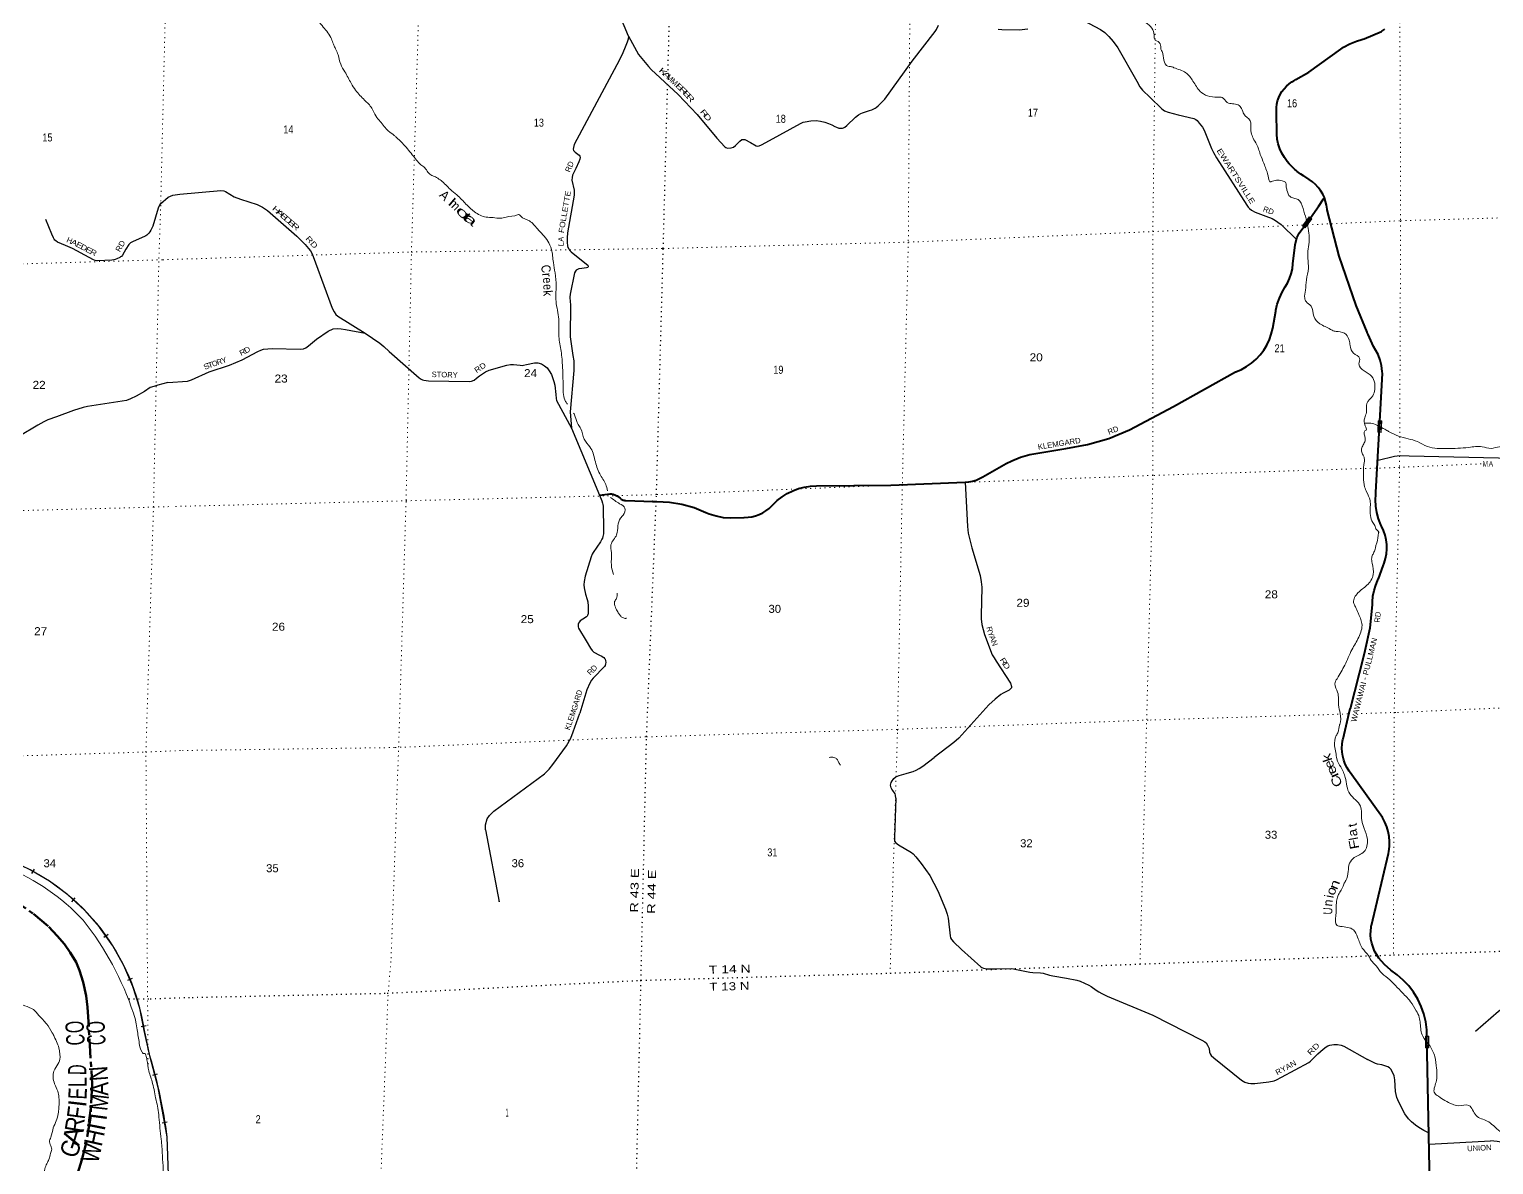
# Model space of a CAD drawing. Header units: feet. Extents: x 751810 to 1010326, y -353855 to -161247.
# Drawn here: x 909950 to 941982, y -297962 to -273133 of the extents above; entities that cross this region are included whole.
import ezdxf
from ezdxf.enums import TextEntityAlignment as Align

# ---------------------------------------------------------------- set-up
doc = ezdxf.new("R2010")
doc.units = ezdxf.units.FT
doc.header["$LTSCALE"] = 70
doc.linetypes.add('DOTTED', pattern=[1.5, 0.3, -1.2])
doc.linetypes.add('LONG_DASH_SHORT_DASH', pattern=[9.9, 6, -1.2, 1.5, -1.2])
for name, color, linetype, lineweight in [('11', 7, 'LONG_DASH_SHORT_DASH', 60), ('26', 7, 'Continuous', 40), ('29', 7, 'Continuous', 25), ('34', 7, 'Continuous', 25), ('39', 7, 'Continuous', 13), ('6', 7, 'DOTTED', 25), ('61', 7, 'Continuous', 13), ('7', 7, 'DOTTED', 13)]:
    doc.layers.add(name, color=color, linetype=linetype, lineweight=lineweight)
for name, color, linetype in [('12', 7, 'Continuous'), ('27', 7, 'Continuous'), ('30', 7, 'Continuous'), ('41', 7, 'Continuous')]:
    doc.layers.add(name, color=color, linetype=linetype)

msp = doc.modelspace()

# ---------------------------------------------------------------- linework, layer by layer
at = {"layer": '11'}
msp.add_lwpolyline([(909529.52, -292122.51), (910045.46, -292477.07), (910379.14, -292759.48), (910563.18, -292960.02), (910716.97, -293139.13), (910843.02, -293318.24), (910976.14, -293536.62), (911047.23, -293713.03), (911130.43, -293972.86), (911195.98, -294271.78), (911225.71, -294520.28), (911325.35, -296200.18), (911286.73, -296938.21), (911201.02, -297460.39), (911097.7, -297857.02), (910923.69, -298439.16), (910863.18, -298804.95), (910821.04, -299190.8), (910616.38, -300511.39), (910588.39, -300746.11), (910563.18, -301086.67), (910570.74, -301412.09), (910598.55, -301718.46), (910678.19, -302521.28)], dxfattribs=at)
at = {"layer": '26'}
for points in [[(938278.85, -276816.65), (938277.95, -276814.03), (938241.2, -276735.07), (938196.4, -276660.39), (938144.04, -276590.8), (938084.7, -276527.06), (938019.01, -276469.88), (937947.71, -276419.88), (937943.64, -276417.97), (937830.86, -276338.35), (937823.66, -276335), (937765.6, -276303.75), (937711.12, -276266.6), (937683.75, -276243.4), (937660.34, -276223.56), (937633.75, -276197.59), (937505.93, -276073), (937466.9, -276027.5), (937402.61, -275938.95), (937347.92, -275844.16), (937303.44, -275744.18), (937269.66, -275640.09), (937246.94, -275533.04), (937235.54, -275424.21), (937229.3, -274947.77), (937227.95, -274922.31), (937229.24, -274846.51), (937238.44, -274771.26), (937255.46, -274697.38), (937280.11, -274625.68), (937312.12, -274556.96), (937351.13, -274491.96), (937396.73, -274431.39), (937448.41, -274375.92), (937505.6, -274326.16), (937567.68, -274282.64), (937606.91, -274260.87), (937631.91, -274243.9), (937656.91, -274232.6), (937939.45, -274069.28), (938635.51, -273564.07), (938698.66, -273523.43), (938834.96, -273450), (938978.18, -273391.23), (939099.74, -273355.66), (939119.08, -273350), (939149.74, -273338.09), (939525.22, -273180.2), (939534.74, -273174.86), (939603.34, -273130.85)], [(937973.54, -277252.21), (938114.35, -277059.67), (938130.66, -277034.67), (938149.4, -277009.67), (938261.3, -276842.81), (938278.85, -276816.65)], [(939491.81, -281699.19), (939548.79, -280659.05), (939545.42, -280613.9), (939527.03, -280488.62), (939495.65, -280365.95), (939451.61, -280247.23), (939351.52, -280066.2), (939236.86, -279807.42), (939217.05, -279762.7), (939215.67, -279757.42), (938974.97, -279173.26), (938602.86, -278092.66), (938337.27, -277083.78), (938336.32, -277067.71), (938325.77, -276981.26), (938306.24, -276896.39), (938278.85, -276816.65)], [(922419.52, -283320.14), (922653.41, -283290.63), (922685.79, -283294.05), (922721, -283301.37), (922755.25, -283312.34), (922788.17, -283326.82), (922819.39, -283344.67), (922848.58, -283365.68), (922875.41, -283389.63), (922879.96, -283393.68), (922894.13, -283404.61), (922909.36, -283414), (922925.49, -283421.75), (922942.34, -283427.76), (922959.73, -283431.99), (922977.46, -283434.37), (922995.35, -283434.89), (923589.9, -283460.2), (923583.76, -283456.34), (923673.37, -283455.6), (923950.26, -283472.53), (924223.87, -283518.32), (924491.2, -283592.45), (924745.59, -283698.69), (924820.24, -283728.22), (924972.75, -283775.06), (925129.33, -283805.71), (925288.25, -283819.82), (925581.16, -283807.03), (925587.78, -283807.19), (925671.97, -283804.53), (925755.43, -283793.08), (925837.23, -283772.96), (925916.48, -283744.41), (925992.31, -283707.73), (926063.89, -283663.33), (926130.44, -283611.69), (926263.98, -283481.65), (926311.03, -283437.85), (926415.66, -283354.6), (926528.43, -283282.74), (926648.08, -283223.07), (926773.32, -283176.23), (926902.76, -283142.73), (927035, -283122.96), (927168.58, -283117.11), (928794.88, -283102.98), (930417.78, -283039.8), (930422.78, -283039.61), (930504.31, -283032.06), (930584.6, -283016.03), (930662.77, -282991.69), (930737.97, -282959.32), (930809.38, -282919.26), (931319.34, -282630.97), (931439.08, -282568.76), (931633.95, -282487.91), (931836.21, -282427.87), (932621.42, -282300.71), (933094.29, -282215.05), (933563.63, -282078.54), (934016.14, -281893.72), (934975.25, -281379), (936330.82, -280625.1), (936341.99, -280621.15), (936462.36, -280570.68), (936576.79, -280507.91), (936684.03, -280433.53), (936782.91, -280348.34), (936872.34, -280253.28), (936951.35, -280149.4), (937019.06, -280037.82), (937074.74, -279919.78), (937117.78, -279796.57), (937147.7, -279669.53), (937214.62, -279297.83), (937217.95, -279277.4), (937248.53, -279141.65), (937293.13, -279009.84), (937351.27, -278883.41), (937422.3, -278763.75), (937470, -278682.5), (937516.64, -278581.9), (937552.5, -278476.98), (937577.21, -278368.88), (937590.47, -278258.8), (937636.13, -277843.4), (937674.75, -277693.14), (937728.19, -277587.71), (937973.54, -277252.21)], [(940522.2, -295155.35), (940521.41, -295113.53), (940516.76, -295011.59), (940494.26, -294837.16), (940453.65, -294666.04), (940395.37, -294500.11), (940320.07, -294341.17), (940228.57, -294190.98), (940121.87, -294051.17), (940001.14, -293923.28), (939867.7, -293808.72), (939732.8, -293708.5), (939594.29, -293582.47), (939469.71, -293442.65), (939422.4, -293373.97), (939377.69, -293292.84), (939341.71, -293207.49), (939314.84, -293118.84), (939297.39, -293027.86), (939289.54, -292935.56), (939291.39, -292842.95), (939299.51, -292778.1), (939303.9, -292743.06), (939308.31, -292728.1), (939678.59, -291159), (939688.1, -291113.07), (939702.3, -291003.88), (939705.02, -290893.8), (939696.22, -290784.04), (939675.99, -290675.81), (939644.56, -290570.28), (939602.27, -290468.61), (939549.58, -290371.93), (938843.6, -289382.14), (938823.28, -289355.15), (938774.72, -289279.96), (938734.29, -289200.1), (938702.43, -289116.46), (938679.49, -289029.94), (938665.71, -288941.5), (938661.26, -288852.1), (938666.17, -288762.73), (938676.37, -288699.41), (938682.44, -288661.7), (938686.35, -288649.41), (938843.91, -287988.55), (938847.88, -287986.44), (939138.39, -286838.94), (939172.6, -286716.65), (939276.96, -286220.46), (939328.88, -285716.08), (939329.67, -285654.11), (939341.04, -285529.45), (939365.38, -285406.66), (939402.42, -285287.09), (939441.03, -285197.05), (939457.33, -285159.04), (939460.63, -285147.05), (939560.62, -284865.67), (939584.59, -284805.5), (939614.65, -284706.26), (939634.16, -284604.43), (939642.93, -284501.12), (939640.85, -284397.46), (939627.94, -284294.58), (939604.35, -284193.62), (939570.34, -284095.67), (939526.27, -284001.82), (939510.01, -283966.25), (939460.52, -283835.51), (939424.97, -283700.31), (939403.75, -283562.13), (939397.09, -283422.5), (939403.63, -283307.98), (939403.05, -283282.98), (939406.43, -283257.98), (939491.81, -281699.19)], [(940976.07, -301295.46), (940696.59, -300033.96), (940603.82, -299481.26), (940522.2, -295155.35)]]:
    msp.add_lwpolyline(points, dxfattribs=at)
at = {"layer": '29'}
for p, q in [((912840.7, -276925.44), (912821.07, -276945.86)), ((928901.39, -289950), (928872.45, -290796.45)), ((940569.57, -297512.5), (941914.22, -297443.49))]:
    msp.add_line(p, q, dxfattribs=at)
for points in [[(923060.41, -273279.74), (922772.23, -272605.94), (922663.92, -272322.53), (922634.76, -272214.17), (922622.26, -272089.14), (922622.26, -271784.88)], [(932762.67, -272808.23), (933380.47, -273134.87), (933475.91, -273205.22), (933566.32, -273290.65), (933661.75, -273401.2), (933757.19, -273536.88), (934174.08, -274270.56), (934244.4, -274391.17), (934299.65, -274461.52), (934465.41, -274627.35)], [(927604.87, -275274.94), (927660.1, -275292.55), (927703.42, -275296.95), (927735.44, -275295.06), (927761.19, -275285.64), (927790.7, -275269.93), (927834.65, -275238.53), (928025.51, -275052.59), (928087.04, -275006.11), (928141.04, -274972.19), (928177.46, -274958.38), (928326.88, -274911.89), (928378.36, -274893.05), (928426.08, -274872.95), (928454.97, -274856.62), (928476.3, -274842.8), (928517.75, -274806.36), (928663.41, -274660.63), (929261.12, -273826.46), (929768.42, -273178.21), (929795.43, -273134.86), (929838.74, -273042.53)], [(931145.31, -273129.84), (931220.66, -273134.87), (931602.39, -273144.92), (931793.26, -273124.81)], [(923060.41, -273279.74), (923050.46, -273346.52), (923027.86, -273416.87), (922970.09, -273560.09), (922911.07, -273702.05), (922800.57, -273913.11), (921871.36, -275651.81), (921851.28, -275717.15), (921846.25, -275757.33), (921853.79, -275782.47), (921891.45, -275817.63), (921976.84, -275882.96), (921991.91, -275905.59), (921996.93, -275938.24), (921994.42, -275975.94), (921971.82, -276033.72), (921901.5, -276174.42)], [(923060.41, -273279.74), (923230.03, -273601.56), (923276.5, -273680.71), (923348.72, -273773.38), (923495.63, -273948), (923555.26, -274009.86), (924144.17, -274556.34), (924556.04, -274998.56), (924988, -275516.15), (925163.8, -275702.08), (925186.4, -275719.67), (925224.07, -275729.72), (925299.41, -275727.21), (925354.66, -275707.11), (925399.87, -275676.95), (925495.3, -275576.45), (925537.99, -275546.3), (925570.64, -275543.79), (925600.78, -275546.3), (925726.35, -275611.63), (925851.92, -275681.98), (925874.52, -275687), (925912.19, -275681.98), (925967.44, -275661.88), (926143.24, -275566.4), (926821.31, -275189.51), (926880.33, -275165.65), (926920.51, -275153.09), (927042.32, -275134.24), (927164.11, -275127.96), (927258.3, -275139.26), (927349.96, -275160.63), (927429.07, -275189.51), (927503.15, -275223.44), (927569.71, -275259.87), (927604.87, -275274.94)], [(934465.41, -274627.35), (934719.07, -274871.09), (934783.11, -274917.57), (934859.71, -274946.46), (935080.72, -275001.74), (935422.27, -275087.17), (935468.73, -275103.5), (935498.87, -275126.12), (935542.82, -275182.65), (935614.39, -275271.85), (935648.3, -275338.43), (935809.03, -275740.45), (935854.23, -275828.39), (935919.53, -275941.46), (936582.53, -276979.16), (936612.68, -277021.88), (936642.81, -277049.51), (936685.5, -277084.69), (936763.37, -277132.43), (936999.44, -277222.88), (937132.53, -277273.13), (937205.38, -277313.34), (937263.13, -277348.51), (937330.95, -277403.79), (937666.18, -277726.49)], [(921901.5, -276174.42), (921835.51, -276325.88), (921821.71, -276377.39), (921820.45, -276431.4), (921865.65, -276647.49), (921871.95, -276699.6), (921865.65, -276758.04), (921725.01, -277582.18), (921714.97, -277692.73), (921713.73, -277797.02), (921723.67, -277869.36), (921731.87, -277902.18), (921748.27, -277936.36), (921768.77, -277963.71), (921805.38, -277999.27), (922141.91, -278265.61), (922165.78, -278292), (922177.07, -278325.91), (922165.78, -278339.74), (922136.88, -278351.04), (922036.43, -278361.09), (921972.4, -278372.4), (921942.27, -278384.97), (921915.88, -278401.29), (921897.06, -278420.14), (921875.7, -278461.59), (921780.26, -278923.91)], [(912821.19, -276948.24), (912986.7, -276807.09), (913038.76, -276780), (913092.92, -276763.33), (913244.98, -276740.41), (914136.47, -276657.05), (914205.2, -276663.3), (914244.78, -276682.06), (914428.08, -276798.76), (914569.71, -276848.77), (914936.31, -276965.47), (915048.78, -277019.65), (915161.26, -277098.84), (915802.8, -277657.33)], [(912821.1, -276945.96), (912786.6, -277006.79), (912770.04, -277042.72), (912649.91, -277439.18), (912631.96, -277484.76), (912607.11, -277528.97), (912586.4, -277562.12), (912568.16, -277587.9), (912543.59, -277616), (912521.22, -277632.11), (912498.03, -277647.77), (912469.03, -277664.34), (912220.5, -277774.85), (912165.26, -277801.11), (912148.7, -277814.93), (912129.37, -277835.63), (912063.09, -277943.38), (911987.15, -278074.63), (911965.06, -278098.1), (911948.49, -278111.93), (911927.78, -278125.74), (911864.26, -278153.36), (911829.74, -278165.8), (911797.99, -278171.33), (911756.56, -278178.22), (911438.99, -278197.56), (911416.9, -278196.19), (911389.28, -278187.9), (911353.38, -278172.7), (911262.25, -278125.73), (910892.21, -277929.57), (910740.33, -277863.26), (910569.12, -277785.9), (910530.45, -277761.04), (910511.12, -277744.46), (910497.32, -277725.12), (910479.36, -277696.11), (910442.09, -277614.61), (910309.54, -277294.12)], [(915802.8, -277657.33), (915981.92, -277836.54), (916061.08, -277924.07), (916098.57, -277974.08), (916140.22, -278044.93), (916211.05, -278240.82), (916577.65, -279232.76), (916621.37, -279314.02), (916658.86, -279368.2), (916702.62, -279407.8), (917294.17, -279774.57)], [(921780.26, -278923.91), (921771.51, -278987.98), (921782.8, -279089.74), (921786.58, -279151.3), (921782.8, -279858.6), (921838.05, -280265.64), (921858.15, -280386.25), (921863.19, -280471.67), (921861.93, -280593.53), (921783.86, -281500.56)], [(912977.27, -280859.14), (913413.68, -280826.94), (913494.93, -280799.85), (913886.52, -280624.8), (914328.1, -280474.76), (914603.04, -280358.06), (914946.71, -280180.93), (915011.29, -280149.67), (915075.85, -280126.75), (915167.5, -280118.41), (915261.24, -280116.33), (915886.12, -280124.67), (915946.51, -280118.41), (916000.66, -280097.57), (916061.08, -280057.98), (916236.05, -279907.94), (916486, -279732.89), (916600.54, -279680.79), (916690.12, -279674.54), (916775.51, -279680.79), (916869.25, -279699.55), (917294.17, -279774.57)], [(917294.17, -279774.57), (917619.59, -279993.53), (917708.75, -280072.68), (917820.5, -280179.46), (918478.48, -280752.32), (918519.92, -280783.73), (918550.06, -280801.32), (918578.94, -280807.6), (918684.42, -280817.65), (919568.42, -280837.75), (919623.68, -280827.7), (919678.92, -280802.58), (919729.16, -280764.89), (919794.44, -280712.12), (919930.06, -280621.67), (920010.43, -280586.49), (920392.15, -280475.94), (920475.04, -280460.86), (920542.83, -280460.87), (920688.49, -280480.97), (920733.71, -280483.48), (920763.85, -280480.97), (920824.1, -280465.89), (920999.9, -280425.69), (921033.82, -280424.42), (921071.49, -280426.94), (921150.58, -280450.82), (921217.16, -280489.75), (921276.15, -280536.24), (921325.14, -280602.82), (921371.58, -280681.97), (921425.6, -280831.46), (921446.92, -280913.13), (921467.02, -281119.16), (921472.06, -281204.58), (921482.08, -281249.81), (921809.13, -281855.86)], [(912977.27, -280859.14), (912761.75, -280913.43), (912673.38, -280941.06), (912596.06, -280968.69), (912469.03, -281051.57), (912286.77, -281156.56), (912165.26, -281217.34), (912076.9, -281250.49), (911795.22, -281294.7), (911226.35, -281383.11), (911126.94, -281405.21), (910917.06, -281466), (910547.02, -281604.14), (910359.24, -281675.97), (910270.87, -281714.65), (910138.31, -281786.48), (909718.56, -282035.14), (908879.07, -282554.55), (908763.08, -282620.86), (908641.58, -282665.06), (908404.09, -282709.27), (908133.46, -282747.95)], [(921783.86, -281500.56), (921809.13, -281855.86), (922419.52, -283320.14)], [(939451.56, -282553.18), (939814.01, -282466.64), (939871.77, -282459.1), (939937.07, -282454.08), (940135.48, -282461.62), (942086.9, -282501.82), (942186.11, -282509), (942288.65, -282528.92)], [(930419.7, -283039.55), (930469.93, -284009.45), (930490.02, -284155.19), (930565.37, -284471.79), (930746.2, -285079.86), (930771.31, -285215.54), (930786.38, -285331.13), (930771.31, -285954.27), (930771.31, -286024.63), (930786.38, -286150.26), (930841.63, -286366.36)], [(922419.52, -283320.14), (922471.61, -283445.99), (922487.31, -283495.61), (922494.84, -283523.25), (922499.23, -283564.08), (922511.79, -284096.76), (922506.77, -284164.6), (922496.72, -284224.91), (922486.68, -284263.85), (922476.64, -284286.46), (922443.98, -284343), (922285.76, -284574.16), (922264.43, -284613.11), (922240.56, -284669.64), (922172.75, -284883.22)], [(922172.75, -284883.22), (922111.24, -285091.74), (922086.12, -285209.84), (922081.73, -285283.33), (922088.63, -285350.55), (922116.26, -285483.72), (922156.44, -285601.81), (922165.87, -285655.2), (922174.02, -285750.06), (922176.55, -285880.71), (922174.02, -285913.38), (922170.27, -285932.22), (922160.23, -285952.33), (922150.18, -285966.14), (922136.35, -285978.71), (922058.49, -286031.47), (922000.75, -286070.42), (921983.15, -286089.27), (921963.07, -286123.19), (921956.79, -286143.29), (921955.53, -286167.16), (921958.04, -286203.59), (921965.57, -286229.97), (922131.33, -286506.36)], [(922131.33, -286506.36), (922222.99, -286665.92), (922260.05, -286716.81), (922277.63, -286735.65), (922298.34, -286751.35), (922421.4, -286816.68), (922477.29, -286843.69), (922504.28, -286861.91), (922516.22, -286872.59), (922535.05, -286892.69), (922545.1, -286909.02), (922554.51, -286937.29), (922558.91, -286979.38), (922557.02, -287012.67), (922547.61, -287042.2), (922531.91, -287070.46), (922280.76, -287324.24), (922247.49, -287365.07), (922210.44, -287429.77), (922142.63, -287575.51), (921989.43, -288085.58)], [(930841.63, -286366.36), (931012.41, -286813.62), (931052.59, -286878.95), (931097.8, -286954.33), (931409.23, -287431.74), (931434.34, -287502.09), (931434.34, -287537.27), (931384.11, -287587.53), (931253.51, -287647.83), (931198.26, -287683.01), (931077.71, -287778.49), (930942.09, -287904.13), (930279.05, -288632.81), (930173.57, -288728.29), (929741.59, -289054.94)], [(919931.88, -290642.53), (919929.41, -290528.51), (919964.57, -290397.85), (920019.82, -290327.5), (920110.24, -290232.01), (921220.3, -289412.89), (921320.76, -289312.38), (921401.13, -289211.87), (921697.48, -288799.8), (921792.92, -288633.96), (921848.17, -288493.25), (921989.43, -288085.58)], [(928901.39, -289950), (928900.23, -289879.09), (928891.45, -289855.23), (928836.2, -289779.85), (928816.1, -289749.69), (928801.03, -289720.79), (928794.12, -289691.28), (928790.36, -289662.38), (928792.87, -289630.97), (928801.04, -289606.48), (928823.01, -289565.64), (928843.1, -289536.74), (928861.31, -289518.53), (928904.63, -289481.46), (928939.79, -289462.62), (928974.33, -289448.18), (929127.53, -289410.49), (929204.76, -289388.49), (929280.1, -289362.11), (929346.03, -289332.59), (929416.98, -289298.04), (929494.21, -289249.67), (929741.59, -289054.94)], [(919931.88, -290642.53), (920226.1, -292215.76), (920229.92, -292207.62)], [(928872.45, -290796.45), (928877.63, -290890.47), (928901.49, -290926.9), (928963.03, -290965.85), (929244.32, -291136.71), (929285.76, -291165.61), (929339.76, -291227.17), (929460.31, -291372.91), (929646.16, -291639.26), (929821.97, -291970.93), (929992.75, -292372.97), (930027.91, -292483.52), (930048.01, -292568.96), (930093.21, -292955.92), (930102, -292999.88), (930122.09, -293035.06), (930163.54, -293086.58), (930344.37, -293257.44), (930761.28, -293634.35), (930787.65, -293650.68), (930825.32, -293665.75), (930896.9, -293679.58), (931087.78, -293679.58), (931444.42, -293674.55), (931543.62, -293690.88), (931620.22, -293709.73), (931836.21, -293754.96), (931901.5, -293762.49), (932067.27, -293765.01), (932127.54, -293775.06), (932263.17, -293815.27), (932338.51, -293835.36), (932639.9, -293880.6)], [(932639.9, -293880.6), (932864.68, -293927.08), (932937.51, -293949.69), (933030.44, -293989.89), (933128.39, -294037.64), (933176.11, -294065.28), (933286.61, -294145.68), (933344.38, -294180.86), (933409.68, -294218.55), (933526.02, -294273.37)], [(933526.02, -294273.37), (934525.31, -294692.74), (935600.3, -295236.9)], [(945044.68, -294185.91), (944771.03, -294537.02), (944743.93, -294566.22), (944723.09, -294584.99), (944683.48, -294607.93), (944635.53, -294624.62), (944583.42, -294632.96), (943591.13, -294674.67), (943501.49, -294675.71), (943449.38, -294674.67), (943395.18, -294661.11), (943320.13, -294628.79), (943053.3, -294507.82), (942980.33, -294483.84), (942874.02, -294474.45), (942661.38, -294474.45), (942286.15, -294499.48), (942238.2, -294513.04), (942186.09, -294537.02), (942090.19, -294612.11), (941582.65, -295046.71)], [(935600.3, -295236.9), (935663.26, -295273.25), (935692.45, -295298.28), (935723.72, -295346.25), (935746.65, -295394.21), (935754.99, -295423.42), (935767.5, -295498.5), (935780, -295540.21), (935802.93, -295573.58), (935863.39, -295627.81), (936467.93, -296115.84), (936536.72, -296157.55), (936609.69, -296182.58), (936670.14, -296186.75), (936759.78, -296186.76), (937066.22, -296153.38), (937176.71, -296128.36), (937228.82, -296107.49), (937343.48, -296049.1), (937937.6, -295723.74), (937975.12, -295697.66), (938018.9, -295657.01), (938135.64, -295540.21), (938252.38, -295434.88), (938314.92, -295385.88), (938354.53, -295366.05), (938398.3, -295348.34), (938481.69, -295334.77), (938565.07, -295331.65), (938644.29, -295349.37), (938706.83, -295373.36), (939223.82, -295661.18)], [(940558.82, -297263.52), (940451.67, -297213.91), (940345.36, -297151.35), (940268.22, -297097.12), (940182.75, -297022.04), (940120.21, -296957.38), (940041, -296851.02), (939903.41, -296596.57), (939861.72, -296493.33), (939836.71, -296358.81), (939820.03, -296104.37), (939805.43, -296021.98), (939770, -295937.52), (939732.47, -295873.91), (939705.37, -295846.79), (939665.77, -295824.89), (939532.35, -295779.01), (939440.62, -295761.28), (939394.76, -295745.64), (939311.38, -295708.1), (939223.82, -295661.18)], [(945232.71, -298739.92), (945083.74, -298697.82), (945035.79, -298686.35), (944969.08, -298683.22), (944798.14, -298686.35), (944712.67, -298672.79), (944652.22, -298652.98), (944485.45, -298590.41), (943305.54, -298089.86), (942930.31, -297923.01), (942826.08, -297868.79), (942751.03, -297822.9), (942425.83, -297610.17), (942217.36, -297497.55), (942146.49, -297468.35), (942054.76, -297451.66), (941914.22, -297443.49)]]:
    msp.add_lwpolyline(points, dxfattribs=at)
at = {"layer": '34'}
for p, q in [((910055.66, -291497.4), (909999.39, -291592.63)), ((910949.42, -292128.86), (910874.58, -292210.31)), ((911673.95, -292930.56), (911583.81, -292994.67)), ((912202.58, -293888.45), (912101.08, -293932.41)), ((912504.41, -294926.2), (912395.99, -294948.1)), ((912750.01, -295979.88), (912643.21, -296008.67)), ((912966.54, -297033.98), (912857.65, -297053.43))]:
    msp.add_line(p, q, dxfattribs=at)
at = {"layer": '34', "lineweight": 13}
for p, q in [((912587.69, -295583.17), (912466.9, -295023.9)), ((913031.82, -299216.72), (912966.31, -297351.73))]:
    msp.add_line(p, q, dxfattribs=at)
at = {"layer": '34'}
msp.add_lwpolyline([(912825.69, -302435.07), (912931.62, -300796.32), (913043.49, -299719.21), (913052.81, -299500.23), (913039.18, -299281.49), (913030.72, -299216.81), (912965.21, -297351.85), (912772.6, -296273.5), (912586.62, -295583.43), (912465.82, -295024.13), (912367.44, -294537.1), (912218.72, -294063.09), (912021.26, -293607.23), (911777.23, -293174.5), (911489.31, -292769.65), (911160.64, -292397.11), (910794.84, -292060.97), (910395.9, -291764.91), (909968.2, -291512.17), (909606.6, -291342.26), (907076.96, -290515.05), (906187.27, -290314.44), (906183.44, -290313.78)], dxfattribs=at)
at = {"layer": '34', "lineweight": 13}
for centre, radius, start, end in [((907770.78, -295719.02), 4747.29, 8.41984, 67.24475), ((902580.34, -298650.29), 10466.82, 7.12649, 17.0396)]:
    msp.add_arc(centre, radius, start, end, dxfattribs=at)
at = {"layer": '39'}
msp.add_line((921719.91, -281327.61), (921722.8, -281330.75), dxfattribs=at)
for centre, radius, start, end in [((907827.76, -295635.68), 4471.55, 42.45883, 68.66554), ((906045.63, -296684.81), 6508.72, 18.20392, 38.67931)]:
    msp.add_arc(centre, radius, start, end, dxfattribs=at)
for points in [[(912629.88, -272164.95), (912761.26, -272152.6), (912955.75, -272200.01), (913129.04, -272205.72), (913302.37, -272213.44), (913438.98, -272280.4), (913608.51, -272374.69), (913845.45, -272350.65), (914038.48, -272263.36), (914254.22, -272276.05), (914443.03, -272337.68), (914631.12, -272371.17), (914850.11, -272353.61), (915044.44, -272394.99), (915230.42, -272424.52), (915494.65, -272444.04), (915760.39, -272521.84), (915938.74, -272646.07), (916080.46, -272755.13), (916224.92, -272892.27), (916353.86, -273051.93), (916545.74, -273310.55), (916593.01, -273426), (916618.91, -273493.72), (916657.3, -273577.22), (916704.57, -273692.67), (916762.21, -273898.35), (916853.08, -274065), (916990.33, -274312.93), (917088.88, -274465.3), (917283.7, -274681.62), (917441.26, -274858.65), (917530.17, -275027.36), (917627.89, -275147.58), (917802.33, -275354.35), (917933.78, -275455.63), (917977.07, -275494.76), (918034.75, -275545.6), (918136.08, -275649.64), (918354.17, -275909.62), (918538.62, -276114.13), (918577.57, -276141.31), (918733.07, -276316.39), (918779.92, -276337.33), (918982.41, -276460.96), (919083.58, -276558.97), (919192.96, -276662.81), (919332.93, -276781.97), (919525.22, -276978.24), (919690, -277122.92), (919942.69, -277241.26), (920093.9, -277249.54), (920255.37, -277265.6), (920379.53, -277240.37), (920631.84, -277187.79), (920649.79, -277181.31), (920692.92, -277214.41), (920891.03, -277324.07), (921064.59, -277496.68), (921292.9, -277762.44), (921370.09, -277945.51), (921413.82, -278236), (921449.75, -278458.32), (921473.3, -278747.31), (921471.9, -279083.17), (921532.25, -279471.78), (921531, -279813.68), (921577.46, -280132.25), (921612.42, -280473.24), (921626.77, -280951.49), (921681.33, -281271.87), (921719.5, -281327.18)], [(933079.87, -272674.85), (933328.27, -272704.82), (933628.93, -272809.9), (933762.75, -272846.76), (933956.01, -272924.36), (934145.28, -272925.65), (934407.2, -273011.59), (934527.36, -273143.31), (934553.38, -273293.48), (934558.7, -273343.62), (934667.45, -273423.34), (934700.69, -273541.16), (934703.37, -273567.23), (934726.85, -273618.93), (934765.98, -273808.99), (934855.91, -273939.46), (934912.45, -273946.08), (934987.61, -273972.35), (935246.18, -274084.52), (935403.85, -274265.57), (935564.68, -274490.79), (935720.17, -274587.44), (935942.31, -274614.04), (936043.27, -274625.59), (936152.7, -274731.44), (936389.64, -274785.83), (936468.27, -274868.31), (936515.54, -274983.77), (936656.29, -275133.07), (936667.19, -275321.83), (936754.3, -275577.04), (936837.17, -275745.9), (936876.54, -275867.58), (936954.05, -276062.71), (936997.5, -276186.3), (937047.71, -276337.87), (937105.45, -276469.15), (937115.31, -276460.86), (937171.38, -276449.4), (937229.36, -276433.87), (937352.5, -276446.87), (937427.82, -276479.16), (937441.97, -276559.25), (937460.45, -276651.29), (937528.51, -276792.36), (937609.86, -276824.51), (937705.3, -276856.3), (937810.92, -277048.72), (937879.3, -277280.27), (937887.16, -277310.15)], [(937887.16, -277310.15), (937931.2, -277538.51), (937948.4, -277737.17), (937923.36, -277936.88), (937916.57, -278142.17), (937928.2, -278359.06), (937884.38, -278611.53), (937866.09, -278839.22), (937848.47, -279014.62), (937876.44, -279084.3), (937987.83, -279188.09), (938047.9, -279409.8), (938176.89, -279571.46), (938413.58, -279694.23), (938491.07, -279732.51), (938577.89, -279742.39), (938754.74, -279808.34), (938818.26, -279929.42), (938841.44, -280047.49), (938914.24, -280216.59), (939049.88, -280323.79), (939033.03, -280450.91), (939149.68, -280602.82), (939311.73, -280719.42), (939380, -280868.53), (939378.56, -281007.44), (939336.85, -281147.12), (939206.25, -281313.28), (939197.35, -281514.6), (939160.01, -281628.15), (939172.62, -281804.8), (939191.1, -281896.84), (939163.35, -281913.62), (939171.67, -282080.32), (939150.07, -282179.4), (939105.86, -282260.95), (939090.19, -282355.86), (939124.77, -282447.49), (939150.41, -282505.17), (939142.02, -282648.16), (939133.18, -282929.91), (939158.74, -283140.42), (939201.83, -283249.94)], [(921856.28, -281526.06), (921893.24, -281604.4), (921956.04, -281775.77), (922012.75, -281866.85), (922087.11, -282096.24), (922214.29, -282266), (922322.4, -282554.87), (922426.74, -282853.9), (922559.55, -283085.85), (922599.02, -283222.27)], [(939170.11, -281744.4), (939290.98, -281747.41), (939428.98, -281790.2), (939450.54, -281800.84)], [(939450.54, -281800.84), (939602.43, -281880.36), (939684.15, -281926.58), (939902.22, -282029.7), (940314, -282150.09), (940532.13, -282255.23), (940968.2, -282302.61), (941432.59, -282276.89), (941732.15, -282261.34), (941928.34, -282296.64), (942228.63, -282309.22), (942237.25, -282331.13), (942256.91, -282338.29)], [(922662.81, -283368.59), (922862.32, -283506.6), (922977.57, -283604.25), (922937.25, -283758.1), (922882.52, -283821.81), (922826.52, -283992.13), (922797.29, -284185.92), (922674.07, -284404.18), (922686.63, -284578.82), (922681.5, -284848.41), (922729.03, -285052.34)], [(939201.83, -283249.94), (939277.11, -283437.09), (939282.8, -283575.92), (939284.4, -283765.89), (939340.25, -283920.73), (939391.32, -284005.33), (939404.08, -284056.42), (939466.05, -284128.14), (939464.51, -284146.28), (939425.74, -284360.41), (939410.73, -284403.01), (939394.49, -284475.82), (939379.69, -284526.46), (939343.54, -284607.81), (939313.47, -284691.01), (939324.57, -284809.38), (939347.09, -285058.17), (939208.14, -285290.9), (939013.16, -285458.68), (938917.9, -285668.19), (938956.61, -285763.75), (939014.35, -285895.02), (939098.87, -286128.19), (939030.09, -286427.53), (938880.1, -286700.76), (938723.73, -287038.5), (938554.2, -287334.34), (938508.76, -287446.08), (938567.9, -287631.61), (938587.12, -287908.64), (938624.08, -288092.72), (938614.25, -288336.3), (938608.63, -288352.52), (938578.21, -288500.09), (938537.98, -288579.52), (938501.49, -288803.65), (938529.31, -288945.73), (938547.07, -289088.07), (938638.19, -289264.76), (938734.74, -289495.61), (938834.55, -289853.07), (939066.88, -290118.72), (939097.04, -290429.66), (939149.94, -290607.31), (939218.63, -290850.92), (939146.95, -291116.16), (938928.85, -291246.3), (938829.41, -291371.46), (938799.87, -291553.19), (938748.56, -291749.54), (938723.39, -291788.38), (938689.3, -291871.68), (938658.61, -291930.77), (938598.78, -292030.8), (938564.59, -292110.09), (938543.4, -292225.24), (938530.79, -292517.15), (938558.42, -292729.62), (938629.4, -292749.96), (938915.31, -292829.26), (939005.97, -292987.87), (939106.69, -293224.64), (939239.74, -293388.89), (939327.74, -293526.16), (939408.28, -293609.72), (939533.57, -293776.83), (939620.08, -293848.45), (939951.22, -294167.75), (940163.02, -294397.53), (940288.31, -294594.48), (940353.94, -294740.71), (940374.82, -294874.99), (940430.8, -295154.14), (940564.14, -295325.5)], [(922808.44, -285466.2), (922794.92, -285577.56), (922754.38, -285644.93), (922771.78, -285773.2), (922820.69, -285874.53), (922866.67, -285939.74), (922912.28, -285990.88), (922961.03, -286007.76), (923003.59, -286018.76), (923005.5, -286014.69), (923009.26, -286004.54), (923005.19, -286002.63)], [(927444.68, -289059.3), (927508.8, -289050.95), (927547.18, -289056.02), (927589.89, -289073.04), (927616.57, -289092.49), (927650.41, -289155.99), (927691.99, -289225.52)], [(899650.85, -291247.1), (899838.35, -291310.55), (900003.64, -291364.29), (900110.86, -291424.97), (900277.1, -291541.05), (900550.62, -291721.83), (900753.52, -291875.56), (901020.02, -291990.07), (901352.54, -292093.51), (901614.09, -292145.75), (901936.19, -292223.2), (902141.28, -292388.95), (902383.96, -292519.93), (902685.06, -292535.36), (902881.74, -292542.35), (903054.8, -292579.88), (903082.64, -292696.11), (902981.28, -292758.02), (902876.95, -292888.37), (902898.46, -292984.58), (902967.07, -293011.67), (903153.35, -292994.69), (903473.72, -292957.52), (903608.22, -292965.48), (903684.67, -292980.38), (903972.59, -293052.33), (904130.64, -293025.73), (904218.66, -293010.28), (904528, -293039.66), (904895.34, -293058.08), (905152.57, -293090.27), (905445.26, -293079.68), (905675.93, -293080.11), (905874.24, -293062.95), (906090.42, -293033.43), (906271.57, -293074.86), (906496.2, -293073.38), (906704.06, -293156.63), (907193.57, -293295.83), (907591.66, -293358.01), (907864.79, -293512.66), (908023.36, -293520.24), (908198.46, -293559.75), (908360.29, -293649.75), (908551.68, -293705.1), (908622.47, -293744.23), (908809.27, -293894.18), (908987.33, -293995.99), (909137.24, -294094.22), (909463.08, -294286.26), (909851.24, -294487.38), (910041.02, -294568.9), (910161.31, -294697.76), (910326.57, -294882.24), (910451.85, -295075.38), (910495.18, -295155.16), (910559.63, -295305.01), (910605.85, -295443.07), (910615.08, -295523.38), (910624.48, -295613.74), (910574.62, -295765.36), (910488.64, -295915.54), (910470.56, -296046.55), (910504.9, -296194.86), (910571.48, -296352.71), (910601.96, -296643.88), (910597.13, -296722.39), (910580.97, -296847.35), (910541.2, -297002.84), (910475.33, -297156.72), (910422.23, -297358.68), (910389.75, -297465.78), (910408.68, -297523.82), (910440.32, -297625.9), (910415.62, -297716.79), (910379.46, -297846.08), (910334.77, -297941.31), (910292.33, -298052.59), (910238.68, -298218.35), (910221.05, -298246.78), (910197.51, -298281.34), (910134.59, -298497.53), (910075.01, -298669.42), (910081.33, -298689.44), (910102.97, -298793.69), (910069.03, -298937.02), (910046.7, -299052.01), (909984.42, -299310.43), (909925.85, -299548.67), (909900.67, -299740.14), (909897.75, -299812.59)], [(912228.59, -294651.49), (912281.61, -294841.74), (912310.24, -295010.25), (912356.76, -295301.16), (912415.96, -295501.37), (912444.43, -295527.07), (912484.6, -295530.47), (912501.19, -295566.42), (912522.76, -295666.64), (912566.58, -295911.34), (912648.93, -296183.6), (912722.65, -296548.51), (912763.46, -296726.88), (912786.47, -296921.62), (912833.88, -297403.59), (912852.6, -297580.29), (912858.31, -297692.84), (912876.86, -297990.22), (912879.38, -298157.12), (912878.44, -298227.53), (912889.47, -298293.73), (912897.04, -298396.19), (912913.45, -298552.82), (912926.07, -298590.84), (912927.19, -298594.45), (912931.32, -298602.77)], [(940563, -295323.93), (940581.94, -295353.33), (940692.94, -295597.89), (940731.76, -295854.32), (940721.37, -296154.21), (940691.48, -296400.3), (940771.71, -296466.66), (940912.96, -296557.63), (941080.17, -296639.91), (941205.89, -296674.97), (941439.16, -296665.1), (941597.92, -296888.36), (941840.55, -297006.95), (941976.03, -297108.13), (942126.27, -297235.07), (942265, -297306), (942363.69, -297385.97), (942588.68, -297523.11), (942725.85, -297533.75)]]:
    msp.add_spline(points, degree=3, dxfattribs=at)
at = {"layer": '6'}
for points in [[(923921.68, -274029.17), (923960, -272593.79), (924134.95, -267276.47), (924211.67, -261507.13), (924046.89, -256191.21)], [(923343.59, -302013.34), (923205.88, -299408.64), (923330.36, -293929.7), (923452.79, -288605.65), (923668.55, -283309.42), (923817.65, -277926.38), (923914.89, -274283.68)], [(913513.87, -294303.78), (917781.17, -294211.71), (923330.36, -293929.7), (928778.07, -293773.02), (934244.81, -293573.63), (939788.1, -293376.35), (945003.74, -293194.68)], [(912125.76, -294335.73), (912595.87, -294332.03), (913513.87, -294303.78)]]:
    msp.add_lwpolyline(points, dxfattribs=at)
at = {"layer": '61'}
for p, q in [((938005.13, -277275.08), (937856.33, -277475.97)), ((937856.33, -277475.97), (937796.06, -277431.33)), ((939445.52, -281945.02), (939456.2, -281695.24)), ((939456.74, -281694.94), (939531.67, -281698.15)), ((939531.38, -281698.39), (939520.69, -281948.16)), ((939520.14, -281948.8), (939445.22, -281945.6)), ((940486.92, -295154.6), (940561.92, -295154.14)), ((940488.46, -295404.59), (940486.92, -295154.6))]:
    msp.add_line(p, q, dxfattribs=at)
for points in [[(937796.06, -277431.33), (937944.87, -277230.44), (938005.13, -277275.08)], [(940561.92, -295154.14), (940563.46, -295404.13), (940488.46, -295404.59)]]:
    msp.add_lwpolyline(points, dxfattribs=at)
for points in [[(937807.24, -277429.66), (937946.53, -277241.62), (937993.94, -277276.74), (937854.66, -277464.78)], [(939463.86, -281703.25), (939523.05, -281705.79), (939513, -281940.48), (939453.83, -281937.95)], [(940496.4, -295396.54), (940494.96, -295162.54), (940553.97, -295162.18), (940555.41, -295396.18)]]:
    msp.add_lwpolyline(points, close=True, dxfattribs=at)
at = {"layer": '7'}
for p, q in [((912785.84, -278143.78), (912824.47, -277030.39)), ((939804.27, -288069.04), (939788.1, -293376.35))]:
    msp.add_line(p, q, dxfattribs=at)
for points in [[(939907.62, -255544.3), (939909.1, -255653.79), (940163.86, -260944.33), (940043.95, -266678.56), (939926.26, -272030.64), (939945.85, -277318.96), (939923.86, -282712.89), (939804.27, -288069.04)], [(934244.81, -293573.63), (934391.02, -288234.91), (934528.98, -282888.35), (934526.42, -277557.38), (934591.95, -272212.63), (934684.61, -266826.99), (934878.5, -261151.24), (934594.67, -255762.23)], [(929286.71, -255978.72), (929556.36, -261336.95), (929348.33, -267011.04), (929213.06, -272383.67), (929177.25, -277788), (929046.25, -283092.16), (928939.81, -288516.18), (928778.07, -293773.02)], [(917402.89, -302252.15), (917589.84, -299517.26), (917796.2, -294273.38), (917864.73, -293442.97), (918029.29, -288833.16), (918191.75, -283430.63), (918309.52, -278004.14), (918472.29, -272604.67), (918599.11, -267294.59), (918599.11, -267285.59), (918711.57, -261817.95), (918633.9, -256409.49)], [(912993.51, -256635.52), (913069.67, -261965.25), (913081.14, -267459.06), (912924.4, -272779.95), (912824.44, -277029.65)], [(937910.37, -277408.51), (939945.85, -277318.96), (944343.13, -277195.12)], [(912869.01, -278172.11), (918309.52, -278004.14), (923817.65, -277926.38), (929177.25, -277788), (934528.1, -277556.36), (937906.34, -277409.59)], [(893671.71, -278848.72), (896557.92, -278734.02), (901901.35, -278513.45), (907381.99, -278334.86), (912869.01, -278172.11)], [(912547.65, -295761.55), (912501.46, -288938.3), (912666.35, -283582.95), (912785.84, -278143.78)], [(941707.18, -282634.81), (939923.86, -282712.89), (934528.98, -282888.35), (929046.25, -283092.16), (923668.55, -283309.42), (913085.42, -283568.7)], [(895667.32, -284054.12), (896494.39, -284025.38), (901971.02, -283338.26), (907193.33, -283722.98), (912666.35, -283582.95), (913085.42, -283568.7)], [(939083.94, -288096.2), (939879.46, -288071.82), (944783.5, -287860.43)], [(913298.38, -288904.46), (917955.88, -288839.36), (923453.68, -288605.64), (928943.49, -288441.87), (934466.21, -288237.69), (938846.01, -288103.49)], [(901842.6, -289195.83), (907279.42, -289096.71), (912501.46, -288938.3), (913298.38, -288904.46)]]:
    msp.add_lwpolyline(points, dxfattribs=at)

# ---------------------------------------------------------------- texts
at = {"layer": '12'}
for s, rotation, width, p in [('O', 93.042, 0.65, (911141.15, -294939.54)), ('O', 93.042, 0.65, (911600.84, -294943.14)), ('C', 93.042, 0.65, (911157.45, -295218.08)), ('C', 90.5, 0.6, (911615.48, -295229.88)), ('D', 89.749, 0.6, (911198.16, -295886.14)), ('N', 94.146, 0.85, (911663.79, -295954.76)), ('L', 90.146, 0.75, (911206.86, -296154.35)), ('A', 91.067, 0.85, (911679.22, -296301.34)), ('E', 87.067, 0.7, (911206.55, -296416.38)), ('M', 83.259, 0.8, (911675.56, -296619.3)), ('R', 80.771, 0.85, (911142.05, -297114.24)), ('F', 82.273, 0.8, (911182.04, -296850.34)), ('A', 73.277, 1.15, (911094.64, -297380.84)), ('H', 77.532, 0.9, (911569.31, -297411.87)), ('G', 72.244, 0.9, (911041.01, -297664.17)), ('W', 77.188, 0.8, (911499.25, -297748.04))]:
    msp.add_text(s, height=400, rotation=rotation, dxfattribs=dict(at, width=width)).set_placement(p, align=Align.CENTER)
for s, rotation, p in [('I', 83.259, (911199.87, -296644.79)), ('T', 82.273, (911645.7, -296937.12)), ('I', 78.771, (911610.53, -297166.59))]:
    msp.add_text(s, height=400, rotation=rotation, dxfattribs=at).set_placement(p, align=Align.CENTER)
at = {"layer": '27'}
msp.add_text('RD', height=120, rotation=22.217, dxfattribs=at).set_placement((933567.94, -282001.16))
for s, rotation, width, p in [('KLEMGARD ', 9.199, 1.05, (932020.91, -282327.05)), ('RD', 83.455, 0.85, (939487.61, -286110.76)), ('WAWAWAI - PULLMAN', 75.793, 1.1, (938972.72, -288293.42))]:
    msp.add_text(s, height=120, rotation=rotation, dxfattribs=dict(at, width=width)).set_placement(p)
at = {"layer": '30'}
for s, rotation, width, p in [('K', 317.14, 1.7, (923773.79, -274103.51)), ('A', 317.14, 1.8, (923856.57, -274180.33)), ('E', 317.14, 1.75, (924135.95, -274438.68)), ('R', 317.14, 1.6, (924216.6, -274513.65)), ('E', 312.965, 1.75, (924295.77, -274598.5)), ('R', 312.965, 1.6, (924366.76, -274676.3)), ('R', 309.847, 1.5, (924667.53, -275007.29)), ('D', 309.847, 1.5, (924740.18, -275094.35)), ('EWARTSVILLE   ', 302.575, 1.25, (936338.46, -276448.57)), (' FOLLETTE', 80.316, 1.15, (921715.81, -277160.53)), ('H', 318.959, 1.5, (915314.77, -277126.41)), ('A', 318.959, 1.7, (915399.94, -277200.55)), ('E', 318.959, 1.65, (915486.53, -277275.93)), ('D', 318.959, 1.55, (915568.12, -277346.97)), ('E', 318.959, 1.65, (915653.29, -277421.1)), ('R', 318.959, 1.55, (915734.88, -277492.15)), ('RD', 312.125, 1.3, (916083.38, -277829.46)), ('A', 87.319, 0.8, (921639.16, -277725.45)), ('A', 336.414, 1.25, (910910.97, -277850.47)), ('E', 332.072, 1.3, (911017.81, -277905.78)), ('D', 332.072, 1.2, (911118.89, -277959.19)), ('E', 332.072, 1.3, (911224.11, -278014.8)), ('R', 332.072, 1.2, (911327.91, -278068.21)), ('L', 86.824, 0.85, (921638, -277834.79)), ('R', 27.267, 1.15, (914641.87, -280248.05)), ('D', 27.267, 1.15, (914742.66, -280196.1)), ('S', 24.086, 1.2, (913850.71, -280557.14)), ('T', 18.767, 1.25, (913932.55, -280529.01)), ('O', 18.767, 0.95, (914025.72, -280495.43)), ('Y', 18.767, 1.1, (914227.64, -280423.07)), ('RD', 33.701, 1.15, (919845.12, -280582.15)), ('M', 358.82, 0.7, (941796.86, -282695.89)), ('A', 358.82, 0.75, (941920.14, -282698.43)), ('R', 284.342, 0.9, (930898.92, -286267.47)), ('Y', 288.899, 1.1, (930931.41, -286378.2)), ('A', 290.899, 1.15, (930966.79, -286468.85)), ('R', 302.118, 1.3, (931211.87, -286984.23)), ('D', 303.118, 1.3, (931276.33, -287084.32)), ('D', 73.282, 0.95, (922035.01, -287655.71)), ('G', 73.282, 0.9, (921936.07, -287985.11)), ('A', 73.282, 1.1, (921969.23, -287874.7)), ('R', 73.282, 0.95, (922002.39, -287764.31)), ('RD', 45.059, 1.3, (938080.56, -295473.49)), ('RYAN', 28.707, 1.1, (937462.77, -295892.45)), ('UNION', 2.938, 0.9, (941669.74, -297655.94))]:
    msp.add_text(s, height=120, rotation=rotation, dxfattribs=dict(at, width=width)).set_placement(p, align=Align.CENTER)
for s, rotation, p in [('M', 317.14, (923922.08, -274241.12)), ('M', 317.14, (924019.01, -274331.27)), ('RD', 66.458, (921820.05, -276161.07)), ('RD', 339.315, (937036.09, -277151.3)), ('H', 336.414, (910807.48, -277805.29)), ('R', 18.767, (914128.03, -280458.35)), ('STORY', 358.697, (919035.67, -280744.61)), ('N', 290.899, (931005.18, -286576.56)), ('R', 45.298, (922266.5, -287224.92)), ('D', 45.298, (922346.26, -287144.32)), ('KLEM', 70.889, (921844.07, -288255))]:
    msp.add_text(s, height=120, rotation=rotation, dxfattribs=at).set_placement(p, align=Align.CENTER)
at = {"layer": '30', "width": 1.1}
msp.add_text('RD', height=120, rotation=59.947, dxfattribs=at).set_placement((911930.25, -278013.23))
at = {"layer": '41'}
for s, rotation, p in [('A', 316.595, (918965.99, -276836.37)), ('m', 314.895, (919185.24, -277035.05)), ('r', 276.066, (921174.04, -278513.48)), ('t', 101.058, (938986.17, -290518.61)), ('l', 100.434, (939015.69, -290815.19)), ('i', 79.796, (938479.29, -292111.23)), ('n', 83.3, (938453.86, -292247.4))]:
    msp.add_text(s, height=200, rotation=rotation, dxfattribs=at).set_placement(p, align=Align.CENTER)
for s, rotation, width, p in [('l', 319.747, 1.6, (919132.63, -276985.25)), ('o', 313.933, 2, (919362.14, -277214.47)), ('t', 317.054, 1.9, (919460.42, -277305.81)), ('a', 320.361, 1.9, (919542.98, -277364.72)), ('C', 279.273, 0.9, (921154.48, -278385.2)), ('e', 275.251, 0.85, (921187.25, -278632.1)), ('e', 275.251, 0.85, (921194.54, -278776.97)), ('k', 273.783, 0.95, (921194.32, -278909.49)), ('k', 108.186, 1.3, (938428.54, -289035.07)), ('e', 108.122, 1.15, (938475.97, -289178.39)), ('e', 109.271, 1.2, (938527.62, -289304.31)), ('r', 115.498, 1.5, (938572.45, -289394.76)), ('C', 116.972, 1.25, (938632.01, -289534.99)), ('a', 101.434, 1.1, (938993.49, -290686.53)), ('F', 100.431, 1.3, (939021.8, -290941.47)), ('n', 68.889, 1.35, (938590.09, -291870.52)), ('o', 71.6, 1.15, (938521.4, -292006.85)), ('U', 88.755, 0.8, (938452.95, -292416.54))]:
    msp.add_text(s, height=200, rotation=rotation, dxfattribs=dict(at, width=width)).set_placement(p, align=Align.CENTER)
at = {"layer": '6'}
for s, rotation, width, p in [('R 43 E', 88.683, 1.35, (923264.33, -292451.24)), ('R 44 E', 88.683, 1.35, (923638.84, -292476.62)), ('T 14 N', 1.647, 1.3, (924817.54, -293786.89)), ('T 13 N', 1.647, 1.25, (924827.36, -294161.76))]:
    msp.add_text(s, height=175, rotation=rotation, dxfattribs=dict(at, width=width)).set_placement(p)
at = {"layer": '7'}
for s, width, p in [('16', 0.85, (937459.9, -274838.21)), ('13', 0.85, (920985.8, -275261.77)), ('18', 0.85, (926276.81, -275177.17)), ('17', 0.85, (931792.17, -275043.08)), ('15', 0.85, (910237.19, -275585.19)), ('14', 0.85, (915506.15, -275411.01)), ('20', 1.1, (931831.84, -280393.72)), ('21', 0.85, (937187.77, -280196.19)), ('24', 1.1, (920772.06, -280739.45)), ('19', 0.85, (926224.07, -280665.63)), ('22', 1.1, (910022.67, -280995.84)), ('23', 1.1, (915315.32, -280858.15)), ('28', 1.1, (936974.34, -285576.73)), ('30', 1.05, (926119.66, -285893.95)), ('29', 1.1, (931541.58, -285761.98)), ('25', 1.1, (920698.61, -286119.43)), ('27', 1.1, (910056.78, -286382.33)), ('26', 1.1, (915257.78, -286284.79)), ('32', 1.05, (931623.71, -291020.43)), ('33', 1.05, (936975.56, -290834.17)), ('31', 0.85, (926093, -291219.89)), ('34', 1.05, (910261.98, -291457.68)), ('35', 1.05, (915131.56, -291566.6)), ('36', 1.05, (920499.91, -291456.6)), ('2', 0.85, (914901.79, -297054.34)), ('1', 0.4, (920368.95, -296909.3))]:
    msp.add_text(s, height=175, dxfattribs=dict(at, width=width)).set_placement(p)

doc.saveas('drawing.dxf')
